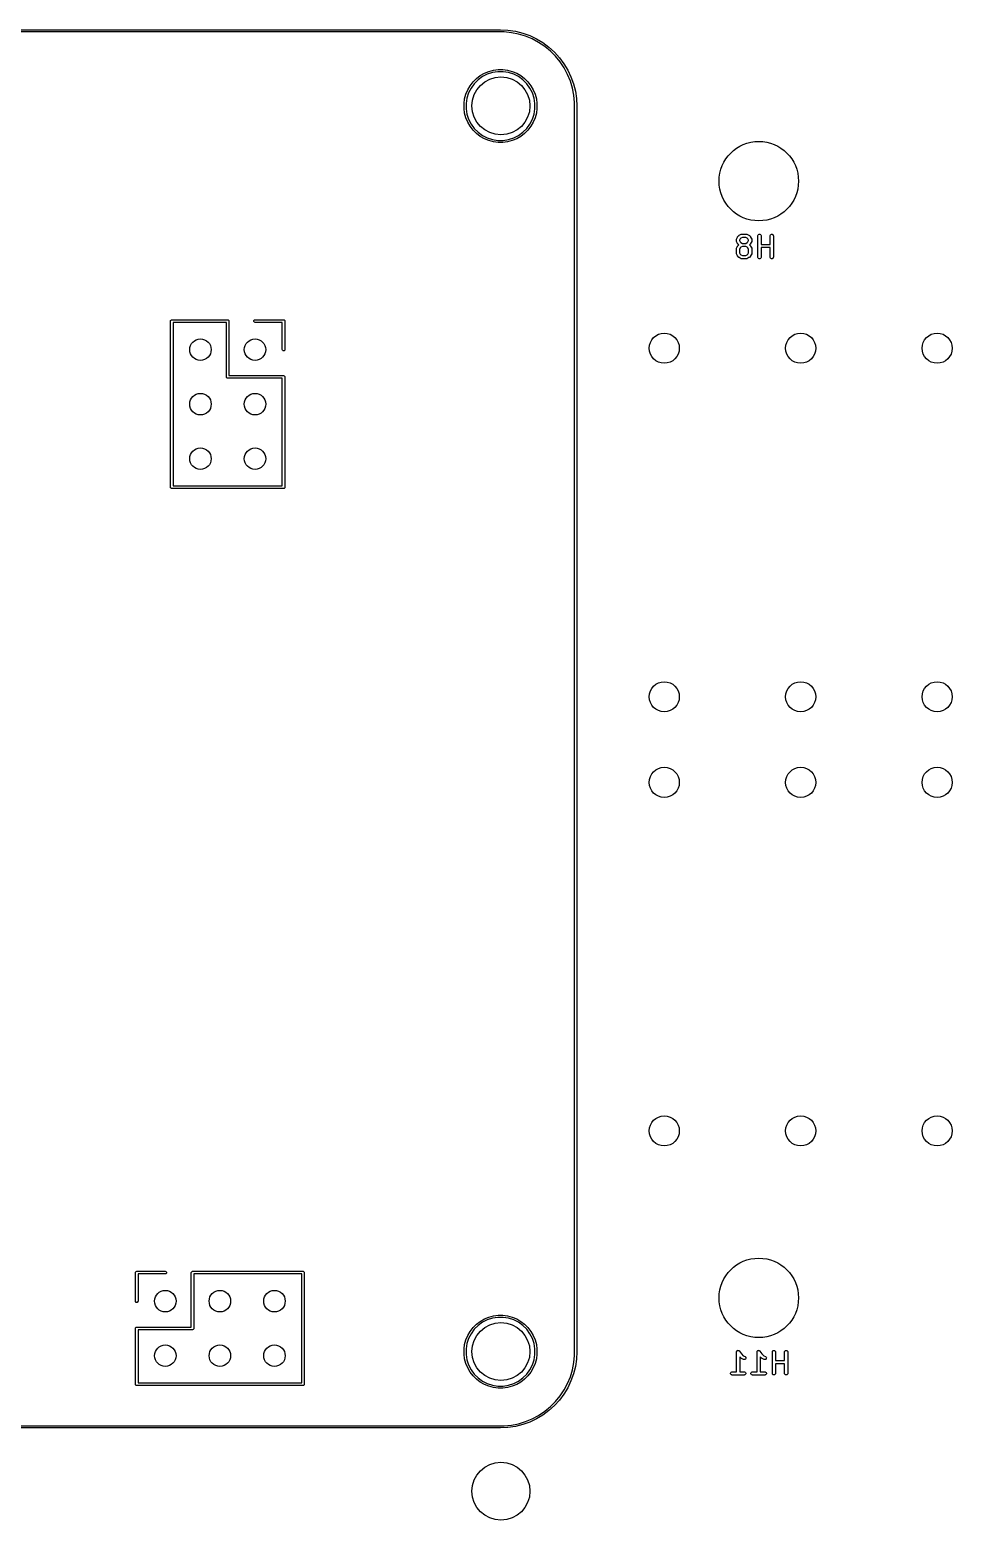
# Model space of a CAD drawing. Header units: inches. Extents: x 0.74 to 7.44, y -5.09 to -0.81.
# Drawn here: x 5.751 to 7.441, y -5.093 to -2.36 of the extents above; entities that cross this region are included whole.
import ezdxf

# ---------------------------------------------------------------- set-up
doc = ezdxf.new("R2010")
doc.units = ezdxf.units.IN
doc.header["$MEASUREMENT"] = 0
doc.layers.add('BLACK', color=250, linetype='CONTINUOUS')

msp = doc.modelspace()

# ---------------------------------------------------------------- linework, layer by layer
at = {"layer": 'BLACK', "linetype": 'CONTINUOUS'}
for p, q in [((4.6843, -2.3605), (6.6134, -2.3605)), ((6.6134, -2.3644), (4.6843, -2.3644)), ((6.6134, -2.3605), (6.6271, -2.3611)), ((6.6201, -2.3644), (6.6134, -2.3644)), ((6.6333, -2.3657), (6.6201, -2.3644)), ((6.6271, -2.3611), (6.6407, -2.3631)), ((6.6464, -2.3683), (6.6333, -2.3657)), ((6.6407, -2.3631), (6.654, -2.3665)), ((6.6592, -2.3722), (6.6464, -2.3683)), ((6.654, -2.3665), (6.6669, -2.3711)), ((6.6715, -2.3773), (6.6592, -2.3722)), ((6.6669, -2.3711), (6.6793, -2.377)), ((6.6833, -2.3836), (6.6715, -2.3773)), ((6.6793, -2.377), (6.691, -2.384)), ((6.6944, -2.391), (6.6833, -2.3836)), ((6.691, -2.384), (6.7021, -2.3922)), ((6.7047, -2.3995), (6.6944, -2.391)), ((6.7021, -2.3922), (6.7122, -2.4014)), ((6.7141, -2.4089), (6.7047, -2.3995)), ((6.7122, -2.4014), (6.7214, -2.4116)), ((6.7226, -2.4192), (6.7141, -2.4089)), ((6.7214, -2.4116), (6.7296, -2.4226)), ((6.73, -2.4303), (6.7226, -2.4192)), ((6.7296, -2.4226), (6.7366, -2.4343)), ((6.7363, -2.4421), (6.73, -2.4303)), ((6.5577, -2.463), (6.563, -2.4561)), ((6.563, -2.4561), (6.5692, -2.4499)), ((6.5723, -2.4521), (6.5653, -2.4592)), ((6.5692, -2.4499), (6.5762, -2.4445)), ((6.5804, -2.4463), (6.5723, -2.4521)), ((6.5762, -2.4445), (6.5838, -2.4402)), ((6.5892, -2.4418), (6.5804, -2.4463)), ((6.5838, -2.4402), (6.5919, -2.4368)), ((6.5986, -2.4387), (6.5892, -2.4418)), ((6.5919, -2.4368), (6.6003, -2.4345)), ((6.6084, -2.4372), (6.5986, -2.4387)), ((6.6003, -2.4345), (6.609, -2.4334)), ((6.6183, -2.4372), (6.6084, -2.4372)), ((6.609, -2.4334), (6.6178, -2.4334)), ((6.6178, -2.4334), (6.6265, -2.4345)), ((6.6281, -2.4387), (6.6183, -2.4372)), ((6.6265, -2.4345), (6.6349, -2.4368)), ((6.6376, -2.4418), (6.6281, -2.4387)), ((6.6349, -2.4368), (6.643, -2.4402)), ((6.6464, -2.4463), (6.6376, -2.4418)), ((6.643, -2.4402), (6.6506, -2.4445)), ((6.6544, -2.4521), (6.6464, -2.4463)), ((6.6506, -2.4445), (6.6575, -2.4499)), ((6.6615, -2.4592), (6.6544, -2.4521)), ((6.6575, -2.4499), (6.6637, -2.4561)), ((6.6637, -2.4561), (6.6691, -2.463)), ((6.7414, -2.4544), (6.7363, -2.4421)), ((6.7366, -2.4343), (6.7425, -2.4467)), ((6.7453, -2.4672), (6.7414, -2.4544)), ((6.7425, -2.4467), (6.7471, -2.4596)), ((6.5477, -2.4872), (6.55, -2.4787)), ((6.55, -2.4787), (6.5533, -2.4706)), ((6.5519, -2.4855), (6.5504, -2.4953)), ((6.555, -2.476), (6.5519, -2.4855)), ((6.5533, -2.4706), (6.5577, -2.463)), ((6.5595, -2.4672), (6.555, -2.476)), ((6.5653, -2.4592), (6.5595, -2.4672)), ((6.6673, -2.4672), (6.6615, -2.4592)), ((6.6718, -2.476), (6.6673, -2.4672)), ((6.6691, -2.463), (6.6734, -2.4706)), ((6.6749, -2.4855), (6.6718, -2.476)), ((6.6734, -2.4706), (6.6768, -2.4787)), ((6.6764, -2.4953), (6.6749, -2.4855)), ((6.6768, -2.4787), (6.6791, -2.4872)), ((6.7479, -2.4803), (6.7453, -2.4672)), ((6.7471, -2.4596), (6.7505, -2.473)), ((6.7492, -2.4935), (6.7479, -2.4803)), ((6.7505, -2.473), (6.7525, -2.4865)), ((6.5466, -2.4953), (6.5477, -2.4872)), ((6.5466, -2.4958), (6.5466, -2.4953)), ((6.5466, -2.5046), (6.5466, -2.4958)), ((6.5477, -2.5133), (6.5466, -2.5046)), ((6.55, -2.5217), (6.5477, -2.5133)), ((6.5504, -2.4953), (6.5504, -2.5052)), ((6.5504, -2.5052), (6.5519, -2.515)), ((6.6749, -2.515), (6.6764, -2.5052)), ((6.6764, -2.5052), (6.6764, -2.4953)), ((6.6791, -2.5133), (6.6768, -2.5217)), ((6.6791, -2.4872), (6.6802, -2.4958)), ((6.6802, -2.5046), (6.6791, -2.5133)), ((6.6802, -2.4958), (6.6802, -2.5046)), ((6.7492, -2.5002), (6.7492, -2.4935)), ((6.7492, -4.7837), (6.7492, -2.5002)), ((6.7525, -2.4865), (6.7531, -2.5002)), ((6.7531, -2.5002), (6.7531, -4.7837)), ((6.5533, -2.5298), (6.55, -2.5217)), ((6.5519, -2.515), (6.555, -2.5244)), ((6.5577, -2.5374), (6.5533, -2.5298)), ((6.555, -2.5244), (6.5595, -2.5333)), ((6.563, -2.5444), (6.5577, -2.5374)), ((6.5595, -2.5333), (6.5653, -2.5413)), ((6.6615, -2.5413), (6.6673, -2.5333)), ((6.6691, -2.5374), (6.6637, -2.5444)), ((6.6673, -2.5333), (6.6718, -2.5244)), ((6.6734, -2.5298), (6.6691, -2.5374)), ((6.6718, -2.5244), (6.6749, -2.515)), ((6.6768, -2.5217), (6.6734, -2.5298)), ((6.5692, -2.5506), (6.563, -2.5444)), ((6.5653, -2.5413), (6.5723, -2.5483)), ((6.5762, -2.5559), (6.5692, -2.5506)), ((6.5723, -2.5483), (6.5804, -2.5541)), ((6.5838, -2.5603), (6.5762, -2.5559)), ((6.5804, -2.5541), (6.5892, -2.5586)), ((6.5919, -2.5636), (6.5838, -2.5603)), ((6.5892, -2.5586), (6.5986, -2.5617)), ((6.6003, -2.5659), (6.5919, -2.5636)), ((6.5986, -2.5617), (6.6084, -2.5633)), ((6.609, -2.567), (6.6003, -2.5659)), ((6.6084, -2.5633), (6.6183, -2.5633)), ((6.6178, -2.567), (6.609, -2.567)), ((6.6265, -2.5659), (6.6178, -2.567)), ((6.6183, -2.5633), (6.6281, -2.5617)), ((6.6349, -2.5636), (6.6265, -2.5659)), ((6.6281, -2.5617), (6.6376, -2.5586)), ((6.643, -2.5603), (6.6349, -2.5636)), ((6.6376, -2.5586), (6.6464, -2.5541)), ((6.6506, -2.5559), (6.643, -2.5603)), ((6.6464, -2.5541), (6.6544, -2.5483)), ((6.6575, -2.5506), (6.6506, -2.5559)), ((6.6544, -2.5483), (6.6615, -2.5413)), ((6.6637, -2.5444), (6.6575, -2.5506)), ((7.0455, -2.7449), (7.0456, -2.7448)), ((7.0455, -2.7455), (7.0455, -2.7449)), ((7.0455, -2.7474), (7.0455, -2.7455)), ((7.0455, -2.7479), (7.0455, -2.7474)), ((7.0456, -2.748), (7.0455, -2.7479)), ((7.0456, -2.7447), (7.0458, -2.7442)), ((7.0456, -2.7448), (7.0456, -2.7447)), ((7.0456, -2.7481), (7.0456, -2.748)), ((7.0458, -2.7487), (7.0456, -2.7481)), ((7.0458, -2.7442), (7.0477, -2.7404)), ((7.0477, -2.7524), (7.0458, -2.7487)), ((7.0458, -2.761), (7.0477, -2.7573)), ((7.0477, -2.7404), (7.0478, -2.7402)), ((7.0478, -2.7527), (7.0477, -2.7524)), ((7.0477, -2.7573), (7.0478, -2.757)), ((7.0478, -2.7402), (7.0479, -2.7401)), ((7.0479, -2.7527), (7.0478, -2.7527)), ((7.0478, -2.757), (7.0479, -2.757)), ((7.0479, -2.74), (7.048, -2.7399)), ((7.0479, -2.7401), (7.0479, -2.74)), ((7.0479, -2.7528), (7.0479, -2.7527)), ((7.048, -2.7529), (7.0479, -2.7528)), ((7.0479, -2.7569), (7.048, -2.7568)), ((7.0479, -2.757), (7.0479, -2.7569)), ((7.048, -2.7399), (7.0482, -2.7396)), ((7.048, -2.7399), (7.048, -2.7399)), ((7.048, -2.753), (7.048, -2.7529)), ((7.0482, -2.7532), (7.048, -2.753)), ((7.048, -2.7567), (7.0482, -2.7565)), ((7.048, -2.7568), (7.048, -2.7567)), ((7.0482, -2.7396), (7.0501, -2.7378)), ((7.0499, -2.7549), (7.0482, -2.7532)), ((7.0482, -2.7565), (7.0499, -2.7549)), ((7.0501, -2.7378), (7.0503, -2.7376)), ((7.0503, -2.7376), (7.0504, -2.7375)), ((7.0504, -2.7375), (7.0505, -2.7375)), ((7.0505, -2.7375), (7.0506, -2.7374)), ((7.0506, -2.7374), (7.0509, -2.7372)), ((7.0506, -2.7374), (7.0506, -2.7374)), ((7.0509, -2.7372), (7.0546, -2.7353)), ((7.0527, -2.7435), (7.0514, -2.7462)), ((7.0514, -2.7462), (7.0514, -2.7467)), ((7.0514, -2.7467), (7.0527, -2.7494)), ((7.0539, -2.7423), (7.0527, -2.7435)), ((7.0527, -2.7494), (7.0539, -2.7506)), ((7.0539, -2.7592), (7.0527, -2.7604)), ((7.0566, -2.7409), (7.0539, -2.7423)), ((7.0539, -2.7506), (7.0566, -2.7519)), ((7.0566, -2.7578), (7.0539, -2.7592)), ((7.0546, -2.7353), (7.0552, -2.7351)), ((7.0552, -2.7351), (7.0553, -2.7351)), ((7.0553, -2.7351), (7.0554, -2.7351)), ((7.0554, -2.7351), (7.0559, -2.735)), ((7.0559, -2.735), (7.0634, -2.735)), ((7.0627, -2.7409), (7.0566, -2.7409)), ((7.0566, -2.7519), (7.0627, -2.7519)), ((7.0627, -2.7578), (7.0566, -2.7578)), ((7.0654, -2.7423), (7.0627, -2.7409)), ((7.0627, -2.7519), (7.0654, -2.7506)), ((7.0654, -2.7592), (7.0627, -2.7578)), ((7.0634, -2.735), (7.064, -2.7351)), ((7.064, -2.7351), (7.0641, -2.7351)), ((7.0641, -2.7351), (7.0642, -2.7351)), ((7.0642, -2.7351), (7.0648, -2.7353)), ((7.0648, -2.7353), (7.0685, -2.7372)), ((7.0666, -2.7435), (7.0654, -2.7423)), ((7.0654, -2.7506), (7.0666, -2.7494)), ((7.0666, -2.7604), (7.0654, -2.7592)), ((7.068, -2.7462), (7.0666, -2.7435)), ((7.0666, -2.7494), (7.068, -2.7467)), ((7.068, -2.7467), (7.068, -2.7462)), ((7.0685, -2.7372), (7.0688, -2.7374)), ((7.0688, -2.7374), (7.0688, -2.7374)), ((7.0688, -2.7374), (7.0689, -2.7375)), ((7.0689, -2.7375), (7.069, -2.7375)), ((7.069, -2.7375), (7.0691, -2.7376)), ((7.0691, -2.7376), (7.0693, -2.7378)), ((7.0693, -2.7378), (7.0712, -2.7396)), ((7.0712, -2.7532), (7.0695, -2.7549)), ((7.0695, -2.7549), (7.0712, -2.7565)), ((7.0712, -2.7396), (7.0713, -2.7399)), ((7.0713, -2.753), (7.0712, -2.7532)), ((7.0712, -2.7565), (7.0713, -2.7567)), ((7.0713, -2.7399), (7.0714, -2.7399)), ((7.0714, -2.7529), (7.0713, -2.753)), ((7.0713, -2.7567), (7.0714, -2.7568)), ((7.0714, -2.7399), (7.0715, -2.74)), ((7.0715, -2.7528), (7.0714, -2.7529)), ((7.0714, -2.7568), (7.0715, -2.7569)), ((7.0715, -2.74), (7.0715, -2.7401)), ((7.0715, -2.7401), (7.0716, -2.7402)), ((7.0716, -2.7527), (7.0715, -2.7527)), ((7.0715, -2.7527), (7.0715, -2.7528)), ((7.0715, -2.7569), (7.0715, -2.757)), ((7.0715, -2.757), (7.0716, -2.757)), ((7.0716, -2.7402), (7.0717, -2.7404)), ((7.0717, -2.7524), (7.0716, -2.7527)), ((7.0716, -2.757), (7.0717, -2.7573)), ((7.0717, -2.7404), (7.0736, -2.7442)), ((7.0736, -2.7487), (7.0717, -2.7524)), ((7.0717, -2.7573), (7.0736, -2.761)), ((7.0736, -2.7442), (7.0738, -2.7447)), ((7.0738, -2.7481), (7.0736, -2.7487)), ((7.0738, -2.7447), (7.0738, -2.7448)), ((7.0738, -2.7448), (7.0738, -2.7449)), ((7.0738, -2.7449), (7.0739, -2.7455)), ((7.0739, -2.7474), (7.0738, -2.7479)), ((7.0738, -2.7479), (7.0738, -2.748)), ((7.0738, -2.748), (7.0738, -2.7481)), ((7.0739, -2.7455), (7.0739, -2.7474)), ((7.0849, -2.7374), (7.0854, -2.7363)), ((7.0849, -2.738), (7.0849, -2.7374)), ((7.0849, -2.7774), (7.0849, -2.738)), ((7.0854, -2.7363), (7.0862, -2.7355)), ((7.0862, -2.7355), (7.0872, -2.7351)), ((7.0872, -2.7351), (7.0884, -2.7351)), ((7.0884, -2.7351), (7.0895, -2.7355)), ((7.0895, -2.7355), (7.0903, -2.7363)), ((7.0903, -2.7363), (7.0907, -2.7374)), ((7.0907, -2.7374), (7.0908, -2.738)), ((7.0908, -2.738), (7.0908, -2.7538)), ((7.0908, -2.7538), (7.1074, -2.7538)), ((7.1074, -2.7374), (7.1079, -2.7363)), ((7.1074, -2.738), (7.1074, -2.7374)), ((7.1074, -2.7538), (7.1074, -2.738)), ((7.1079, -2.7363), (7.1087, -2.7355)), ((7.1087, -2.7355), (7.1097, -2.7351)), ((7.1097, -2.7351), (7.1109, -2.7351)), ((7.1109, -2.7351), (7.112, -2.7355)), ((7.112, -2.7355), (7.1128, -2.7363)), ((7.1128, -2.7363), (7.1132, -2.7374)), ((7.1132, -2.7374), (7.1133, -2.738)), ((7.1133, -2.738), (7.1133, -2.7774)), ((7.0455, -2.7618), (7.0456, -2.7617)), ((7.0455, -2.7624), (7.0455, -2.7618)), ((7.0455, -2.7699), (7.0455, -2.7624)), ((7.0455, -2.7704), (7.0455, -2.7699)), ((7.0456, -2.7705), (7.0455, -2.7704)), ((7.0456, -2.7616), (7.0458, -2.761)), ((7.0456, -2.7617), (7.0456, -2.7616)), ((7.0456, -2.7706), (7.0456, -2.7705)), ((7.0458, -2.7712), (7.0456, -2.7706)), ((7.0477, -2.7749), (7.0458, -2.7712)), ((7.0478, -2.7752), (7.0477, -2.7749)), ((7.0479, -2.7752), (7.0478, -2.7752)), ((7.0479, -2.7753), (7.0479, -2.7752)), ((7.048, -2.7754), (7.0479, -2.7753)), ((7.048, -2.7755), (7.048, -2.7754)), ((7.0482, -2.7757), (7.048, -2.7755)), ((7.0501, -2.7776), (7.0482, -2.7757)), ((7.0503, -2.7778), (7.0501, -2.7776)), ((7.0504, -2.7778), (7.0503, -2.7778)), ((7.0505, -2.7779), (7.0504, -2.7778)), ((7.0506, -2.7779), (7.0505, -2.7779)), ((7.0506, -2.778), (7.0506, -2.7779)), ((7.0509, -2.7781), (7.0506, -2.778)), ((7.0546, -2.78), (7.0509, -2.7781)), ((7.0527, -2.7604), (7.0514, -2.7631)), ((7.0514, -2.7631), (7.0514, -2.7692)), ((7.0514, -2.7692), (7.0527, -2.7719)), ((7.0527, -2.7719), (7.0539, -2.7731)), ((7.0539, -2.7731), (7.0566, -2.7744)), ((7.0552, -2.7802), (7.0546, -2.78)), ((7.0553, -2.7802), (7.0552, -2.7802)), ((7.0554, -2.7803), (7.0553, -2.7802)), ((7.0559, -2.7803), (7.0554, -2.7803)), ((7.0634, -2.7803), (7.0559, -2.7803)), ((7.0566, -2.7744), (7.0627, -2.7744)), ((7.0627, -2.7744), (7.0654, -2.7731)), ((7.064, -2.7803), (7.0634, -2.7803)), ((7.0641, -2.7802), (7.064, -2.7803)), ((7.0642, -2.7802), (7.0641, -2.7802)), ((7.0648, -2.78), (7.0642, -2.7802)), ((7.0685, -2.7781), (7.0648, -2.78)), ((7.0654, -2.7731), (7.0666, -2.7719)), ((7.068, -2.7631), (7.0666, -2.7604)), ((7.0666, -2.7719), (7.068, -2.7692)), ((7.068, -2.7692), (7.068, -2.7631)), ((7.0688, -2.778), (7.0685, -2.7781)), ((7.0689, -2.7779), (7.0688, -2.7779)), ((7.0688, -2.7779), (7.0688, -2.778)), ((7.069, -2.7778), (7.0689, -2.7779)), ((7.0691, -2.7778), (7.069, -2.7778)), ((7.0693, -2.7776), (7.0691, -2.7778)), ((7.0712, -2.7757), (7.0693, -2.7776)), ((7.0713, -2.7755), (7.0712, -2.7757)), ((7.0714, -2.7754), (7.0713, -2.7755)), ((7.0715, -2.7753), (7.0714, -2.7754)), ((7.0716, -2.7752), (7.0715, -2.7752)), ((7.0715, -2.7752), (7.0715, -2.7753)), ((7.0717, -2.7749), (7.0716, -2.7752)), ((7.0736, -2.7712), (7.0717, -2.7749)), ((7.0736, -2.761), (7.0738, -2.7616)), ((7.0738, -2.7706), (7.0736, -2.7712)), ((7.0738, -2.7616), (7.0738, -2.7617)), ((7.0738, -2.7617), (7.0738, -2.7618)), ((7.0738, -2.7618), (7.0739, -2.7624)), ((7.0739, -2.7699), (7.0738, -2.7704)), ((7.0738, -2.7704), (7.0738, -2.7705)), ((7.0738, -2.7705), (7.0738, -2.7706)), ((7.0739, -2.7624), (7.0739, -2.7699)), ((7.0849, -2.7779), (7.0849, -2.7774)), ((7.0854, -2.779), (7.0849, -2.7779)), ((7.0862, -2.7798), (7.0854, -2.779)), ((7.0872, -2.7803), (7.0862, -2.7798)), ((7.0884, -2.7803), (7.0872, -2.7803)), ((7.0895, -2.7798), (7.0884, -2.7803)), ((7.0903, -2.779), (7.0895, -2.7798)), ((7.0907, -2.7779), (7.0903, -2.779)), ((7.0908, -2.7774), (7.0907, -2.7779)), ((7.1074, -2.7597), (7.0908, -2.7597)), ((7.0908, -2.7597), (7.0908, -2.7774)), ((7.1074, -2.7774), (7.1074, -2.7597)), ((7.1074, -2.7779), (7.1074, -2.7774)), ((7.1079, -2.779), (7.1074, -2.7779)), ((7.1087, -2.7798), (7.1079, -2.779)), ((7.1097, -2.7803), (7.1087, -2.7798)), ((7.1109, -2.7803), (7.1097, -2.7803)), ((7.112, -2.7798), (7.1109, -2.7803)), ((7.1128, -2.779), (7.112, -2.7798)), ((7.1132, -2.7779), (7.1128, -2.779)), ((7.1133, -2.7774), (7.1132, -2.7779)), ((6.0089, -2.8943), (6.009, -2.8934)), ((6.0089, -3.199), (6.0089, -2.8943)), ((6.009, -2.8934), (6.0103, -2.8921)), ((6.0103, -2.8921), (6.0112, -2.892)), ((6.0112, -2.892), (6.1136, -2.892)), ((6.1136, -2.892), (6.1145, -2.8921)), ((6.1145, -2.8921), (6.1158, -2.8934)), ((6.1158, -2.8934), (6.1159, -2.8943)), ((6.1159, -2.8943), (6.1159, -2.9943)), ((6.1614, -2.8934), (6.1627, -2.8921)), ((6.1614, -2.8952), (6.1614, -2.8934)), ((6.1627, -2.8965), (6.1614, -2.8952)), ((6.1627, -2.8921), (6.1636, -2.892)), ((6.1636, -2.892), (6.2159, -2.892)), ((6.2159, -2.892), (6.2168, -2.8921)), ((6.2168, -2.8921), (6.2181, -2.8934)), ((6.2181, -2.8934), (6.2183, -2.8943)), ((6.2183, -2.8943), (6.2183, -2.9467)), ((6.0136, -2.8967), (6.0136, -3.1967)), ((6.1112, -2.8967), (6.0136, -2.8967)), ((6.1112, -2.9967), (6.1112, -2.8967)), ((6.1636, -2.8967), (6.1627, -2.8965)), ((6.2136, -2.8967), (6.1636, -2.8967)), ((6.2136, -2.9467), (6.2136, -2.8967)), ((6.2138, -2.9476), (6.2136, -2.9467)), ((6.215, -2.9489), (6.2138, -2.9476)), ((6.2168, -2.9489), (6.215, -2.9489)), ((6.2181, -2.9476), (6.2168, -2.9489)), ((6.2183, -2.9467), (6.2181, -2.9476)), ((6.1114, -2.9976), (6.1112, -2.9967)), ((6.1127, -2.9989), (6.1114, -2.9976)), ((6.1136, -2.999), (6.1127, -2.9989)), ((6.2136, -2.999), (6.1136, -2.999)), ((6.1159, -2.9943), (6.2159, -2.9943)), ((6.2136, -3.1967), (6.2136, -2.999)), ((6.2159, -2.9943), (6.2168, -2.9945)), ((6.2168, -2.9945), (6.2181, -2.9958)), ((6.2181, -2.9958), (6.2183, -2.9967)), ((6.2183, -2.9967), (6.2183, -3.199)), ((6.009, -3.1999), (6.0089, -3.199)), ((6.0103, -3.2012), (6.009, -3.1999)), ((6.0112, -3.2014), (6.0103, -3.2012)), ((6.2159, -3.2014), (6.0112, -3.2014)), ((6.0136, -3.1967), (6.2136, -3.1967)), ((6.2168, -3.2012), (6.2159, -3.2014)), ((6.2181, -3.1999), (6.2168, -3.2012)), ((6.2183, -3.199), (6.2181, -3.1999)), ((5.9445, -4.6386), (5.9447, -4.6377)), ((5.9445, -4.691), (5.9445, -4.6386)), ((5.9447, -4.6377), (5.9459, -4.6364)), ((5.9459, -4.6364), (5.9469, -4.6362)), ((5.9469, -4.6362), (5.9992, -4.6362)), ((5.9992, -4.641), (5.9492, -4.641)), ((5.9492, -4.641), (5.9492, -4.691)), ((5.9992, -4.6362), (6.0001, -4.6364)), ((6.0001, -4.6408), (5.9992, -4.641)), ((6.0001, -4.6364), (6.0014, -4.6377)), ((6.0014, -4.6395), (6.0001, -4.6408)), ((6.0014, -4.6377), (6.0014, -4.6395)), ((6.0469, -4.6386), (6.047, -4.6377)), ((6.0469, -4.7386), (6.0469, -4.6386)), ((6.047, -4.6377), (6.0483, -4.6364)), ((6.0483, -4.6364), (6.0492, -4.6362)), ((6.0492, -4.6362), (6.2516, -4.6362)), ((6.0516, -4.641), (6.0516, -4.741)), ((6.2492, -4.641), (6.0516, -4.641)), ((6.2492, -4.841), (6.2492, -4.641)), ((6.2516, -4.6362), (6.2525, -4.6364)), ((6.2525, -4.6364), (6.2538, -4.6377)), ((6.2538, -4.6377), (6.2539, -4.6386)), ((6.2539, -4.6386), (6.2539, -4.8433)), ((5.9447, -4.6919), (5.9445, -4.691)), ((5.9459, -4.6932), (5.9447, -4.6919)), ((5.9478, -4.6932), (5.9459, -4.6932)), ((5.949, -4.6919), (5.9478, -4.6932)), ((5.9492, -4.691), (5.949, -4.6919)), ((6.5762, -4.728), (6.5838, -4.7236)), ((6.5892, -4.7253), (6.5804, -4.7298)), ((6.5838, -4.7236), (6.5919, -4.7203)), ((6.5986, -4.7222), (6.5892, -4.7253)), ((6.5919, -4.7203), (6.6003, -4.718)), ((6.6084, -4.7207), (6.5986, -4.7222)), ((6.6003, -4.718), (6.609, -4.7169)), ((6.6183, -4.7207), (6.6084, -4.7207)), ((6.609, -4.7169), (6.6178, -4.7169)), ((6.6178, -4.7169), (6.6265, -4.718)), ((6.6281, -4.7222), (6.6183, -4.7207)), ((6.6265, -4.718), (6.6349, -4.7203)), ((6.6376, -4.7253), (6.6281, -4.7222)), ((6.6349, -4.7203), (6.643, -4.7236)), ((6.6464, -4.7298), (6.6376, -4.7253)), ((6.643, -4.7236), (6.6506, -4.728)), ((5.9445, -4.741), (5.9447, -4.7401)), ((5.9445, -4.8433), (5.9445, -4.741)), ((5.9447, -4.7401), (5.9459, -4.7388)), ((5.9459, -4.7388), (5.9469, -4.7386)), ((5.9469, -4.7386), (6.0469, -4.7386)), ((6.0492, -4.7433), (5.9492, -4.7433)), ((5.9492, -4.7433), (5.9492, -4.841)), ((6.0501, -4.7432), (6.0492, -4.7433)), ((6.0514, -4.7419), (6.0501, -4.7432)), ((6.0516, -4.741), (6.0514, -4.7419)), ((6.5533, -4.7541), (6.5577, -4.7465)), ((6.5595, -4.7506), (6.555, -4.7595)), ((6.5577, -4.7465), (6.563, -4.7395)), ((6.5653, -4.7426), (6.5595, -4.7506)), ((6.563, -4.7395), (6.5692, -4.7333)), ((6.5723, -4.7356), (6.5653, -4.7426)), ((6.5692, -4.7333), (6.5762, -4.728)), ((6.5804, -4.7298), (6.5723, -4.7356)), ((6.6544, -4.7356), (6.6464, -4.7298)), ((6.6506, -4.728), (6.6575, -4.7333)), ((6.6615, -4.7426), (6.6544, -4.7356)), ((6.6575, -4.7333), (6.6637, -4.7395)), ((6.6673, -4.7506), (6.6615, -4.7426)), ((6.6637, -4.7395), (6.6691, -4.7465)), ((6.6718, -4.7595), (6.6673, -4.7506)), ((6.6691, -4.7465), (6.6734, -4.7541)), ((6.5466, -4.7787), (6.5477, -4.7706)), ((6.5466, -4.7793), (6.5466, -4.7787)), ((6.5466, -4.7881), (6.5466, -4.7793)), ((6.5477, -4.7706), (6.55, -4.7622)), ((6.55, -4.7622), (6.5533, -4.7541)), ((6.5519, -4.7689), (6.5504, -4.7787)), ((6.5504, -4.7787), (6.5504, -4.7886)), ((6.555, -4.7595), (6.5519, -4.7689)), ((6.6749, -4.7689), (6.6718, -4.7595)), ((6.6734, -4.7541), (6.6768, -4.7622)), ((6.6764, -4.7787), (6.6749, -4.7689)), ((6.6764, -4.7886), (6.6764, -4.7787)), ((6.6768, -4.7622), (6.6791, -4.7706)), ((6.6791, -4.7706), (6.6802, -4.7793)), ((6.6802, -4.7793), (6.6802, -4.7881)), ((7.0485, -4.7812), (7.0488, -4.7811)), ((7.0488, -4.7811), (7.0491, -4.7812)), ((7.086, -4.7812), (7.0863, -4.7811)), ((7.0863, -4.7811), (7.0866, -4.7812)), ((6.5477, -4.7967), (6.5466, -4.7881)), ((6.55, -4.8052), (6.5477, -4.7967)), ((6.5533, -4.8133), (6.55, -4.8052)), ((6.5504, -4.7886), (6.5519, -4.7984)), ((6.5519, -4.7984), (6.555, -4.8079)), ((6.555, -4.8079), (6.5595, -4.8167)), ((6.6673, -4.8167), (6.6718, -4.8079)), ((6.6718, -4.8079), (6.6749, -4.7984)), ((6.6768, -4.8052), (6.6734, -4.8133)), ((6.6749, -4.7984), (6.6764, -4.7886)), ((6.6791, -4.7967), (6.6768, -4.8052)), ((6.6802, -4.7881), (6.6791, -4.7967)), ((6.7453, -4.8167), (6.7479, -4.8036)), ((6.7479, -4.8036), (6.7492, -4.7904)), ((6.7492, -4.7904), (6.7492, -4.7837)), ((6.7525, -4.7974), (6.7505, -4.811)), ((6.7531, -4.7837), (6.7525, -4.7974)), ((7.0459, -4.7835), (7.046, -4.7832)), ((7.0459, -4.784), (7.0459, -4.7835)), ((7.0459, -4.8205), (7.0459, -4.784)), ((7.0459, -4.784), (7.0459, -4.784)), ((7.0459, -4.784), (7.0459, -4.784)), ((7.0459, -4.784), (7.0459, -4.784)), ((7.046, -4.7832), (7.0461, -4.7829)), ((7.0461, -4.7829), (7.0463, -4.7827)), ((7.0463, -4.7827), (7.0464, -4.7824)), ((7.0464, -4.7824), (7.0466, -4.7822)), ((7.0466, -4.7822), (7.0467, -4.782)), ((7.0467, -4.782), (7.047, -4.7818)), ((7.047, -4.7818), (7.0472, -4.7816)), ((7.0472, -4.7816), (7.0474, -4.7815)), ((7.0474, -4.7815), (7.0477, -4.7813)), ((7.0477, -4.7813), (7.048, -4.7813)), ((7.048, -4.7813), (7.0482, -4.7812)), ((7.0482, -4.7812), (7.0485, -4.7812)), ((7.0491, -4.7812), (7.0494, -4.7812)), ((7.0494, -4.7812), (7.0497, -4.7813)), ((7.0497, -4.7813), (7.05, -4.7813)), ((7.05, -4.7813), (7.0502, -4.7815)), ((7.0502, -4.7815), (7.0505, -4.7816)), ((7.0505, -4.7816), (7.0507, -4.7818)), ((7.0507, -4.7818), (7.0509, -4.782)), ((7.0509, -4.782), (7.0513, -4.7824)), ((7.0513, -4.7824), (7.0513, -4.7824)), ((7.0513, -4.7824), (7.0513, -4.7824)), ((7.0513, -4.7824), (7.0513, -4.7824)), ((7.0513, -4.7824), (7.0549, -4.7878)), ((7.0542, -4.7955), (7.0518, -4.7931)), ((7.0518, -4.7931), (7.0518, -4.8205)), ((7.0545, -4.7957), (7.0542, -4.7955)), ((7.0545, -4.7958), (7.0545, -4.7957)), ((7.0546, -4.7958), (7.0545, -4.7958)), ((7.0547, -4.7959), (7.0546, -4.7958)), ((7.055, -4.7961), (7.0547, -4.7959)), ((7.0547, -4.7959), (7.0547, -4.7959)), ((7.0549, -4.7878), (7.0581, -4.791)), ((7.0587, -4.7979), (7.055, -4.7961)), ((7.0581, -4.791), (7.0614, -4.7927)), ((7.0593, -4.7981), (7.0587, -4.7979)), ((7.0604, -4.7982), (7.0593, -4.7981)), ((7.0615, -4.7979), (7.0604, -4.7982)), ((7.0614, -4.7927), (7.0619, -4.793)), ((7.0624, -4.7971), (7.0615, -4.7979)), ((7.0619, -4.793), (7.0626, -4.7938)), ((7.0629, -4.7961), (7.0624, -4.7971)), ((7.0626, -4.7938), (7.063, -4.7949)), ((7.063, -4.7949), (7.0629, -4.7961)), ((7.0834, -4.7835), (7.0835, -4.7832)), ((7.0834, -4.784), (7.0834, -4.7835)), ((7.0834, -4.8205), (7.0834, -4.784)), ((7.0834, -4.784), (7.0834, -4.784)), ((7.0834, -4.784), (7.0834, -4.784)), ((7.0834, -4.784), (7.0834, -4.784)), ((7.0835, -4.7832), (7.0836, -4.7829)), ((7.0836, -4.7829), (7.0837, -4.7827)), ((7.0837, -4.7827), (7.0839, -4.7824)), ((7.0839, -4.7824), (7.0841, -4.7822)), ((7.0841, -4.7822), (7.0842, -4.782)), ((7.0842, -4.782), (7.0845, -4.7818)), ((7.0845, -4.7818), (7.0847, -4.7816)), ((7.0847, -4.7816), (7.0849, -4.7815)), ((7.0849, -4.7815), (7.0852, -4.7813)), ((7.0852, -4.7813), (7.0855, -4.7813)), ((7.0855, -4.7813), (7.0857, -4.7812)), ((7.0857, -4.7812), (7.086, -4.7812)), ((7.0866, -4.7812), (7.0869, -4.7812)), ((7.0869, -4.7812), (7.0872, -4.7813)), ((7.0872, -4.7813), (7.0874, -4.7813)), ((7.0874, -4.7813), (7.0877, -4.7815)), ((7.0877, -4.7815), (7.088, -4.7816)), ((7.088, -4.7816), (7.0882, -4.7818)), ((7.0882, -4.7818), (7.0884, -4.782)), ((7.0884, -4.782), (7.0888, -4.7824)), ((7.0888, -4.7824), (7.0888, -4.7824)), ((7.0888, -4.7824), (7.0888, -4.7824)), ((7.0888, -4.7824), (7.0888, -4.7824)), ((7.0888, -4.7824), (7.0924, -4.7878)), ((7.0917, -4.7955), (7.0893, -4.7931)), ((7.0893, -4.7931), (7.0893, -4.8205)), ((7.092, -4.7957), (7.0917, -4.7955)), ((7.092, -4.7958), (7.092, -4.7957)), ((7.0921, -4.7958), (7.092, -4.7958)), ((7.0922, -4.7959), (7.0921, -4.7958)), ((7.0925, -4.7961), (7.0922, -4.7959)), ((7.0922, -4.7959), (7.0922, -4.7959)), ((7.0924, -4.7878), (7.0956, -4.791)), ((7.0962, -4.7979), (7.0925, -4.7961)), ((7.0956, -4.791), (7.0989, -4.7927)), ((7.0968, -4.7981), (7.0962, -4.7979)), ((7.0979, -4.7982), (7.0968, -4.7981)), ((7.099, -4.7979), (7.0979, -4.7982)), ((7.0989, -4.7927), (7.0994, -4.793)), ((7.0999, -4.7971), (7.099, -4.7979)), ((7.0994, -4.793), (7.1001, -4.7938)), ((7.1004, -4.7961), (7.0999, -4.7971)), ((7.1001, -4.7938), (7.1005, -4.7949)), ((7.1005, -4.7949), (7.1004, -4.7961)), ((7.1115, -4.7835), (7.112, -4.7824)), ((7.1115, -4.784), (7.1115, -4.7835)), ((7.1115, -4.8234), (7.1115, -4.784)), ((7.112, -4.7824), (7.1128, -4.7816)), ((7.1128, -4.7816), (7.1139, -4.7812)), ((7.1139, -4.7812), (7.115, -4.7812)), ((7.115, -4.7812), (7.1161, -4.7816)), ((7.1161, -4.7816), (7.1169, -4.7824)), ((7.1169, -4.7824), (7.1173, -4.7835)), ((7.1173, -4.7835), (7.1174, -4.784)), ((7.1174, -4.784), (7.1174, -4.7998)), ((7.1174, -4.7998), (7.134, -4.7998)), ((7.134, -4.8057), (7.1174, -4.8057)), ((7.1174, -4.8057), (7.1174, -4.8234)), ((7.134, -4.7835), (7.1345, -4.7824)), ((7.134, -4.784), (7.134, -4.7835)), ((7.134, -4.7998), (7.134, -4.784)), ((7.134, -4.8234), (7.134, -4.8057)), ((7.1345, -4.7824), (7.1353, -4.7816)), ((7.1353, -4.7816), (7.1364, -4.7812)), ((7.1364, -4.7812), (7.1375, -4.7812)), ((7.1375, -4.7812), (7.1386, -4.7816)), ((7.1386, -4.7816), (7.1394, -4.7824)), ((7.1394, -4.7824), (7.1398, -4.7835)), ((7.1398, -4.7835), (7.1399, -4.784)), ((7.1399, -4.784), (7.1399, -4.8234)), ((6.5577, -4.8209), (6.5533, -4.8133)), ((6.563, -4.8278), (6.5577, -4.8209)), ((6.5595, -4.8167), (6.5653, -4.8247)), ((6.5692, -4.834), (6.563, -4.8278)), ((6.5653, -4.8247), (6.5723, -4.8318)), ((6.5762, -4.8394), (6.5692, -4.834)), ((6.5723, -4.8318), (6.5804, -4.8376)), ((6.6464, -4.8376), (6.6544, -4.8318)), ((6.6575, -4.834), (6.6506, -4.8394)), ((6.6544, -4.8318), (6.6615, -4.8247)), ((6.6637, -4.8278), (6.6575, -4.834)), ((6.6615, -4.8247), (6.6673, -4.8167)), ((6.6691, -4.8209), (6.6637, -4.8278)), ((6.6734, -4.8133), (6.6691, -4.8209)), ((6.7363, -4.8418), (6.7414, -4.8295)), ((6.7414, -4.8295), (6.7453, -4.8167)), ((6.7471, -4.8243), (6.7425, -4.8372)), ((6.7505, -4.811), (6.7471, -4.8243)), ((7.0347, -4.8228), (7.0351, -4.8218)), ((7.0347, -4.824), (7.0347, -4.8228)), ((7.0351, -4.8251), (7.0347, -4.824)), ((7.0351, -4.8218), (7.0359, -4.821)), ((7.0359, -4.8259), (7.0351, -4.8251)), ((7.0359, -4.821), (7.037, -4.8205)), ((7.037, -4.8263), (7.0359, -4.8259)), ((7.037, -4.8205), (7.0376, -4.8205)), ((7.0376, -4.8264), (7.037, -4.8263)), ((7.0376, -4.8205), (7.0459, -4.8205)), ((7.0601, -4.8264), (7.0376, -4.8264)), ((7.0518, -4.8205), (7.0601, -4.8205)), ((7.0601, -4.8205), (7.0606, -4.8205)), ((7.0606, -4.8263), (7.0601, -4.8264)), ((7.0606, -4.8205), (7.0617, -4.821)), ((7.0617, -4.8259), (7.0606, -4.8263)), ((7.0617, -4.821), (7.0625, -4.8218)), ((7.0625, -4.8251), (7.0617, -4.8259)), ((7.0625, -4.8218), (7.063, -4.8228)), ((7.063, -4.824), (7.0625, -4.8251)), ((7.063, -4.8228), (7.063, -4.824)), ((7.0722, -4.8228), (7.0726, -4.8218)), ((7.0722, -4.824), (7.0722, -4.8228)), ((7.0726, -4.8251), (7.0722, -4.824)), ((7.0726, -4.8218), (7.0734, -4.821)), ((7.0734, -4.8259), (7.0726, -4.8251)), ((7.0734, -4.821), (7.0745, -4.8205)), ((7.0745, -4.8263), (7.0734, -4.8259)), ((7.0745, -4.8205), (7.0751, -4.8205)), ((7.0751, -4.8264), (7.0745, -4.8263)), ((7.0751, -4.8205), (7.0834, -4.8205)), ((7.0976, -4.8264), (7.0751, -4.8264)), ((7.0893, -4.8205), (7.0976, -4.8205)), ((7.0976, -4.8205), (7.0981, -4.8205)), ((7.0981, -4.8263), (7.0976, -4.8264)), ((7.0981, -4.8205), (7.0992, -4.821)), ((7.0992, -4.8259), (7.0981, -4.8263)), ((7.0992, -4.821), (7.1, -4.8218)), ((7.1, -4.8251), (7.0992, -4.8259)), ((7.1, -4.8218), (7.1005, -4.8228)), ((7.1005, -4.824), (7.1, -4.8251)), ((7.1005, -4.8228), (7.1005, -4.824)), ((7.1115, -4.824), (7.1115, -4.8234)), ((7.112, -4.8251), (7.1115, -4.824)), ((7.1128, -4.8259), (7.112, -4.8251)), ((7.1139, -4.8263), (7.1128, -4.8259)), ((7.115, -4.8263), (7.1139, -4.8263)), ((7.1161, -4.8259), (7.115, -4.8263)), ((7.1169, -4.8251), (7.1161, -4.8259)), ((7.1173, -4.824), (7.1169, -4.8251)), ((7.1174, -4.8234), (7.1173, -4.824)), ((7.134, -4.824), (7.134, -4.8234)), ((7.1345, -4.8251), (7.134, -4.824)), ((7.1353, -4.8259), (7.1345, -4.8251)), ((7.1364, -4.8263), (7.1353, -4.8259)), ((7.1375, -4.8263), (7.1364, -4.8263)), ((7.1386, -4.8259), (7.1375, -4.8263)), ((7.1394, -4.8251), (7.1386, -4.8259)), ((7.1398, -4.824), (7.1394, -4.8251)), ((7.1399, -4.8234), (7.1398, -4.824)), ((5.9447, -4.8442), (5.9445, -4.8433)), ((5.9459, -4.8455), (5.9447, -4.8442)), ((5.9469, -4.8457), (5.9459, -4.8455)), ((6.2516, -4.8457), (5.9469, -4.8457)), ((5.9492, -4.841), (6.2492, -4.841)), ((6.2525, -4.8455), (6.2516, -4.8457)), ((6.2538, -4.8442), (6.2525, -4.8455)), ((6.2539, -4.8433), (6.2538, -4.8442)), ((6.5838, -4.8437), (6.5762, -4.8394)), ((6.5804, -4.8376), (6.5892, -4.8421)), ((6.5919, -4.8471), (6.5838, -4.8437)), ((6.5892, -4.8421), (6.5986, -4.8452)), ((6.6003, -4.8494), (6.5919, -4.8471)), ((6.5986, -4.8452), (6.6084, -4.8467)), ((6.609, -4.8505), (6.6003, -4.8494)), ((6.6084, -4.8467), (6.6183, -4.8467)), ((6.6178, -4.8505), (6.609, -4.8505)), ((6.6265, -4.8494), (6.6178, -4.8505)), ((6.6183, -4.8467), (6.6281, -4.8452)), ((6.6349, -4.8471), (6.6265, -4.8494)), ((6.6281, -4.8452), (6.6376, -4.8421)), ((6.643, -4.8437), (6.6349, -4.8471)), ((6.6376, -4.8421), (6.6464, -4.8376)), ((6.6506, -4.8394), (6.643, -4.8437)), ((6.7296, -4.8613), (6.7214, -4.8724)), ((6.7226, -4.8647), (6.73, -4.8536)), ((6.7366, -4.8496), (6.7296, -4.8613)), ((6.73, -4.8536), (6.7363, -4.8418)), ((6.7425, -4.8372), (6.7366, -4.8496)), ((6.6944, -4.8929), (6.7047, -4.8844)), ((6.7122, -4.8825), (6.7021, -4.8917)), ((6.7047, -4.8844), (6.7141, -4.875)), ((6.7214, -4.8724), (6.7122, -4.8825)), ((6.7141, -4.875), (6.7226, -4.8647)), ((6.6333, -4.9182), (6.6464, -4.9156)), ((6.654, -4.9174), (6.6407, -4.9208)), ((6.6464, -4.9156), (6.6592, -4.9117)), ((6.6669, -4.9128), (6.654, -4.9174)), ((6.6592, -4.9117), (6.6715, -4.9066)), ((6.6793, -4.9069), (6.6669, -4.9128)), ((6.6715, -4.9066), (6.6833, -4.9003)), ((6.691, -4.8999), (6.6793, -4.9069)), ((6.6833, -4.9003), (6.6944, -4.8929)), ((6.7021, -4.8917), (6.691, -4.8999)), ((4.6579, -4.9195), (6.6035, -4.9195)), ((6.6035, -4.9234), (4.6646, -4.9234)), ((6.6035, -4.9195), (6.6134, -4.9195)), ((6.6134, -4.9234), (6.6035, -4.9234)), ((6.6134, -4.9195), (6.6201, -4.9195)), ((6.6271, -4.9228), (6.6134, -4.9234)), ((6.6201, -4.9195), (6.6333, -4.9182)), ((6.6407, -4.9208), (6.6271, -4.9228))]:
    msp.add_line(p, q, dxfattribs=at)
at = {"layer": 'BLACK'}
for centre, radius in [((6.6142, -2.5), 0.0531), ((6.6142, -2.5), 0.0531), ((7.0866, -2.6378), 0.0728), ((7.0866, -2.6378), 0.0728), ((6.9134, -2.9441), 0.0276), ((6.9134, -2.9441), 0.0276), ((7.1634, -2.9441), 0.0276), ((7.1634, -2.9441), 0.0276), ((7.4134, -2.9441), 0.0276), ((7.4134, -2.9441), 0.0276), ((6.0636, -2.9467), 0.0197), ((6.0636, -2.9467), 0.0197), ((6.1636, -2.9467), 0.0197), ((6.1636, -2.9467), 0.0197), ((6.0636, -3.0467), 0.0197), ((6.0636, -3.0467), 0.0197), ((6.1636, -3.0467), 0.0197), ((6.1636, -3.0467), 0.0197), ((6.0636, -3.1467), 0.0197), ((6.0636, -3.1467), 0.0197), ((6.1636, -3.1467), 0.0197), ((6.1636, -3.1467), 0.0197), ((6.9134, -3.5831), 0.0276), ((6.9134, -3.5831), 0.0276), ((7.1634, -3.5831), 0.0276), ((7.1634, -3.5831), 0.0276), ((7.4134, -3.5831), 0.0276), ((7.4134, -3.5831), 0.0276), ((6.9134, -3.74), 0.0276), ((6.9134, -3.74), 0.0276), ((7.1634, -3.74), 0.0276), ((7.1634, -3.74), 0.0276), ((7.4134, -3.74), 0.0276), ((7.4134, -3.74), 0.0276), ((6.9134, -4.3789), 0.0276), ((6.9134, -4.3789), 0.0276), ((7.1634, -4.3789), 0.0276), ((7.1634, -4.3789), 0.0276), ((7.4134, -4.3789), 0.0276), ((7.4134, -4.3789), 0.0276), ((7.0866, -4.685), 0.0728), ((7.0866, -4.685), 0.0728), ((5.9992, -4.691), 0.0197), ((5.9992, -4.691), 0.0197), ((6.0992, -4.691), 0.0197), ((6.0992, -4.691), 0.0197), ((6.1992, -4.691), 0.0197), ((6.1992, -4.691), 0.0197), ((6.6142, -4.7835), 0.0531), ((6.6142, -4.7835), 0.0531), ((5.9992, -4.791), 0.0197), ((5.9992, -4.791), 0.0197), ((6.0992, -4.791), 0.0197), ((6.0992, -4.791), 0.0197), ((6.1992, -4.791), 0.0197), ((6.1992, -4.791), 0.0197), ((6.6142, -5.0394), 0.0531), ((6.6142, -5.0394), 0.0531)]:
    msp.add_circle(centre, radius, dxfattribs=at)

doc.saveas('drawing.dxf')
